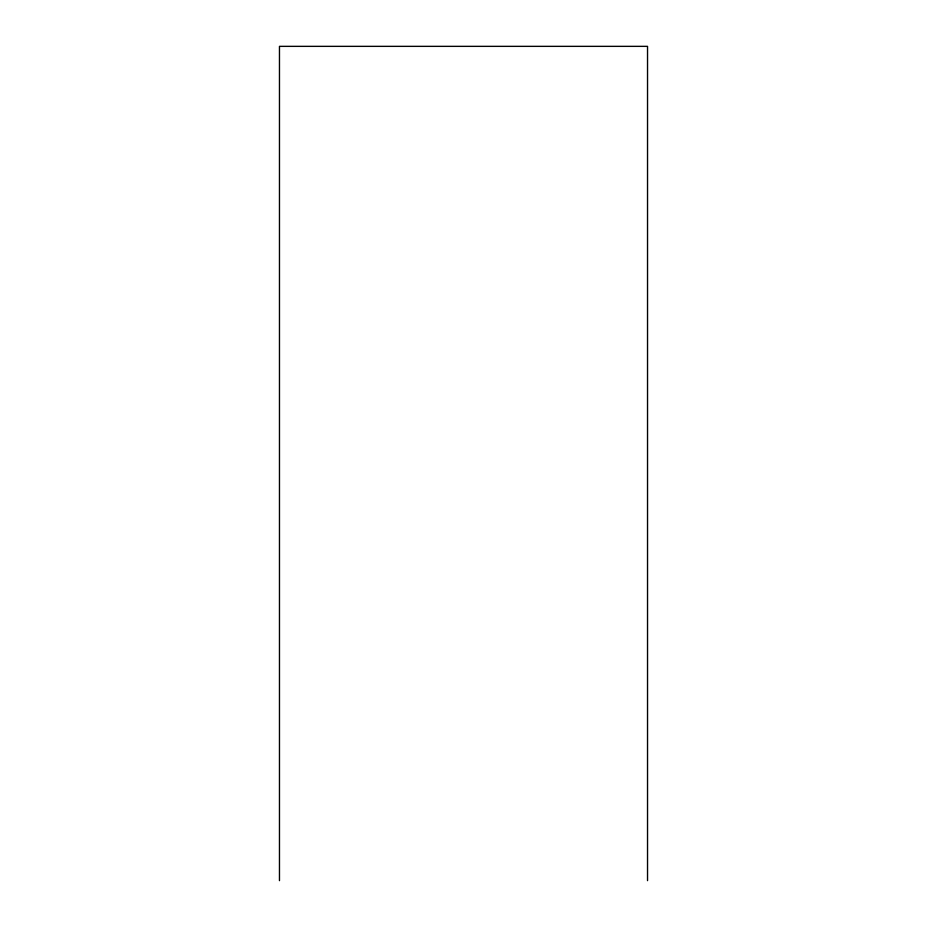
<?xml version="1.0" encoding="UTF-8"?>
<svg xmlns="http://www.w3.org/2000/svg" width="927" height="927" viewBox="0 0 927 927"><rect width="100%" height="100%" fill="white"/><g stroke="black" fill="none" stroke-linecap="round" stroke-linejoin="round"><path stroke-width="1.39" d="M647.533 880.65L647.533 46.35L279.467 46.35L279.467 880.65"/></g></svg>
